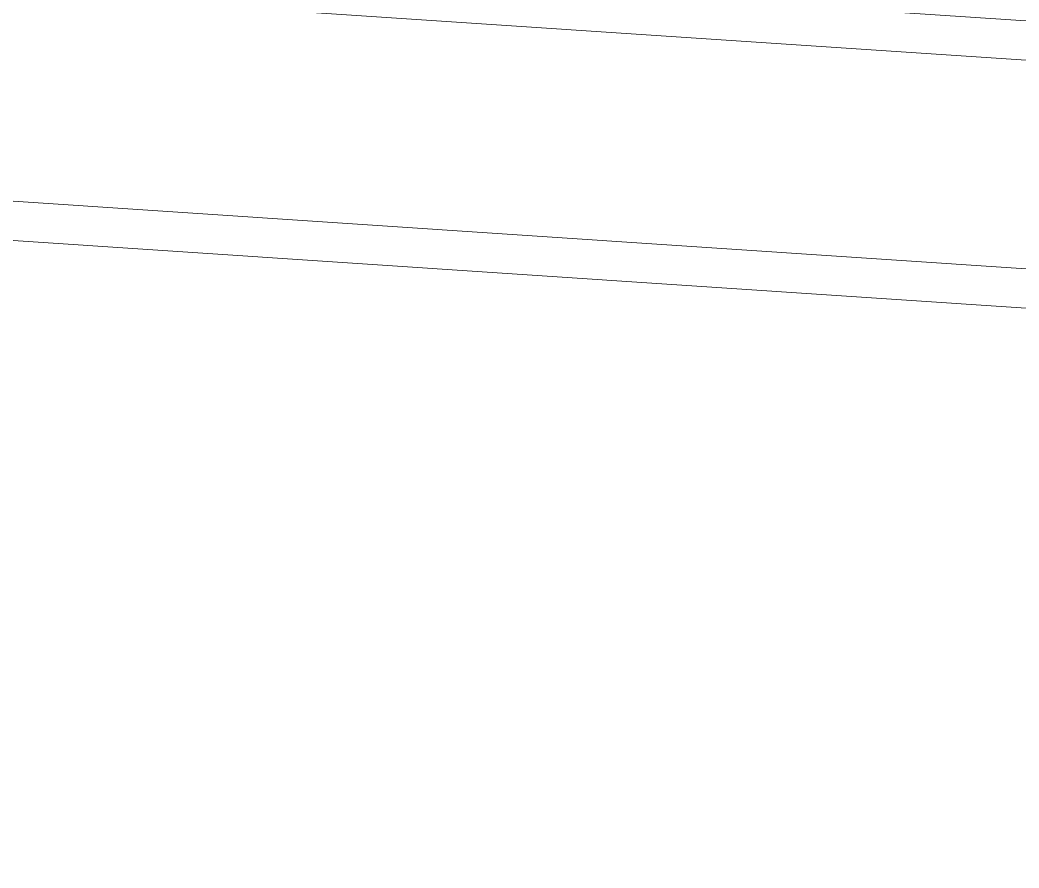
# Model space of a CAD drawing. Header units: metres. Extents: x 750 to 3116, y -341 to 1465.
# Drawn here: x 1494.86 to 1533.24, y 756.46 to 789.02 of the extents above; entities that cross this region are included whole.
import ezdxf

# ---------------------------------------------------------------- set-up
doc = ezdxf.new("R2010")
doc.units = ezdxf.units.M
doc.layers.add('Footpath', color=32, linetype='Continuous', lineweight=18)
doc.layers.add('Vehicular Road', color=253, linetype='Continuous', lineweight=20)

msp = doc.modelspace()

# ---------------------------------------------------------------- linework, layer by layer
at = {"layer": 'Footpath'}
for points in [[(902.066, 877.427), (918.789, 872.866), (938.099, 868.964), (960.172, 863.354), (975.037, 859.741), (1001.013, 852.89), (1021.854, 847.813), (1062.192, 838.211), (1088.304, 831.789), (1128.636, 819.679), (1179.002, 807.524), (1215.448, 801.077), (1243.364, 797.152), (1272.718, 792.353), (1293.96, 789.239), (1311.976, 786.422), (1342.077, 784.305), (1357.656, 784.347), (1376.699, 785.261), (1389.658, 785.976), (1408.726, 784.534), (1428.621, 784.823), (1439.358, 784.244), (1549.972, 776.864)], [(2216.125, 835.191), (2176.415, 832.32), (2151.526, 830.622), (2124.5, 829.272), (2102.592, 826.769), (2066.447, 817.739), (2027.786, 805.153), (1873.651, 758.598), (1866.076, 756.749), (1859.037, 756.042), (1845.561, 753.412), (1836.437, 751.854), (1826.794, 752.066), (1815.967, 753.762), (1802.486, 755.632), (1785.869, 757.277), (1777.954, 757.907), (1762.081, 761.309), (1746.359, 763.919), (1712.64, 767.057), (1620.187, 779.969), (1552.188, 787.74), (1444.636, 794.917)]]:
    msp.add_lwpolyline(points, dxfattribs=at)
at = {"layer": 'Vehicular Road'}
for points in [[(902.461, 878.875), (919.135, 874.326), (938.432, 870.427), (960.534, 864.81), (975.405, 861.195), (1001.382, 854.344), (1022.205, 849.272), (1062.545, 839.669), (1088.699, 833.237), (1129.028, 821.127), (1179.309, 808.993), (1215.683, 802.559), (1243.589, 798.635), (1272.948, 793.835), (1294.185, 790.722), (1312.145, 787.914), (1342.127, 785.805), (1357.618, 785.847), (1376.622, 786.759), (1389.673, 787.479), (1408.772, 786.035), (1430.356, 786.348), (1547.786, 778.513)], [(2216.233, 833.695), (2176.52, 830.824), (2151.614, 829.125), (2124.623, 827.776), (2102.86, 825.29), (2066.861, 816.296), (2028.235, 803.722), (1874.046, 757.15), (1866.33, 755.267), (1859.256, 754.556), (1845.831, 751.937), (1836.548, 750.352), (1826.661, 750.568), (1815.748, 752.278), (1802.309, 754.142), (1785.735, 755.783), (1777.736, 756.42), (1761.801, 759.834), (1746.167, 762.431), (1712.467, 765.567), (1619.998, 778.481), (1552.053, 786.246), (1444.558, 793.418)]]:
    msp.add_lwpolyline(points, dxfattribs=at)

doc.saveas('drawing.dxf')
